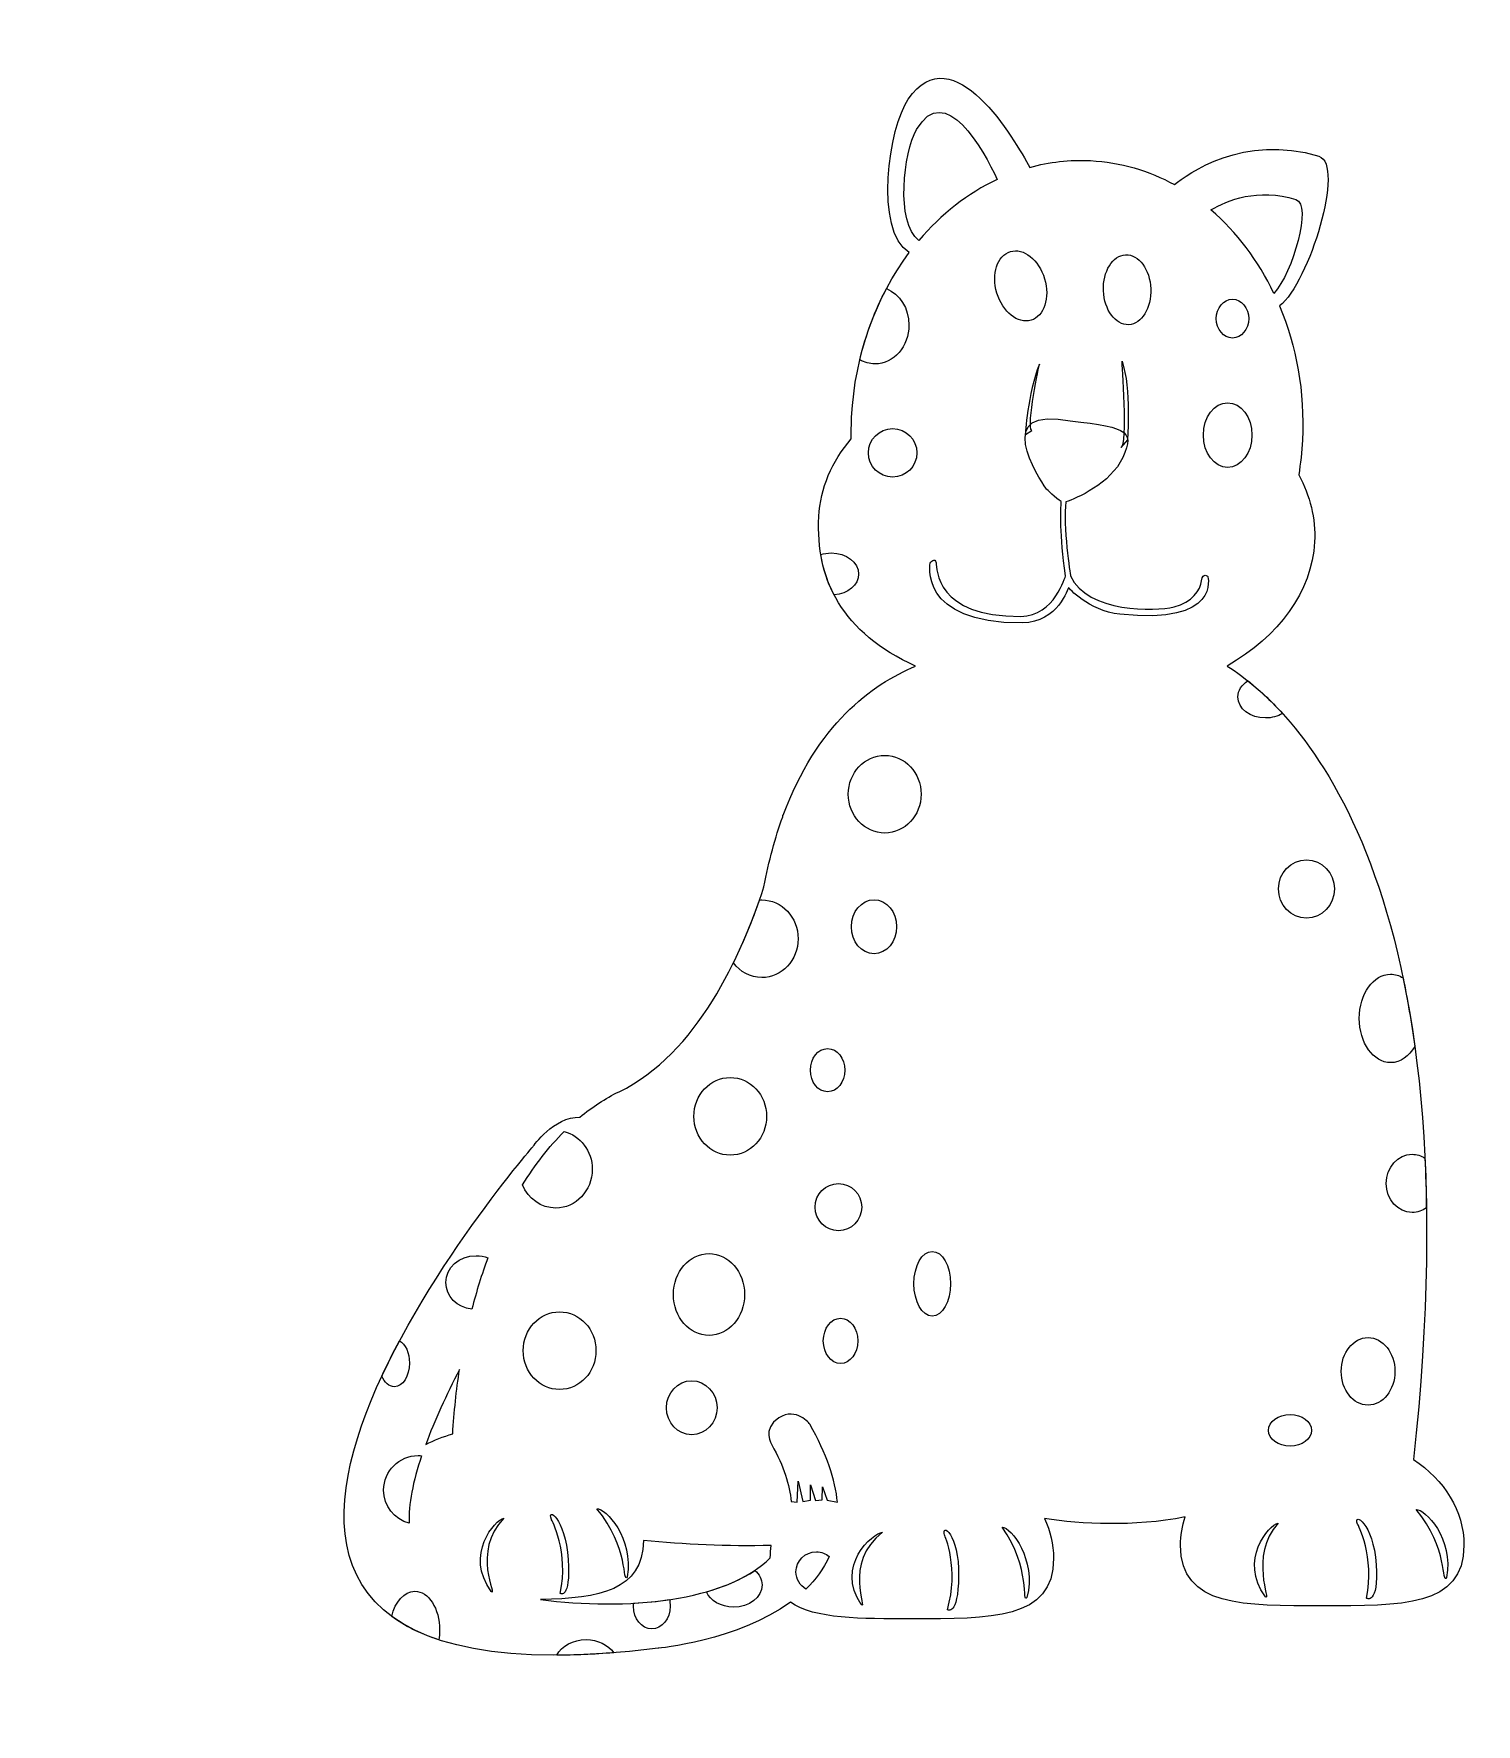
# Model space of a CAD drawing. Header units: centimetres. Extents: x -21.6 to 12.2, y -19.9 to 19.7.
import ezdxf

# ---------------------------------------------------------------- set-up
doc = ezdxf.new("R2010")
doc.units = ezdxf.units.CM
doc.header["$MEASUREMENT"] = 0
doc.layers.add('Layer 1', color=7, linetype='Continuous')

msp = doc.modelspace()

# ---------------------------------------------------------------- linework, layer by layer
at = {"layer": 'Layer 1', "color": 19}
for centre, major_axis, ratio in [((6.52778, 13.03796), (0, 0.45482), 0.83362649), ((6.41398, 10.30851), (0, 0.75817), 0.74996373), ((-1.4375, 9.89141), (0, 0.56872), 1), ((-1.623, 1.89266), (0, 0.91002), 0.93736401), ((8.26118, -0.32936), (0, 0.6825), 0.96278388), ((-1.87407, -1.21396), (0, 0.63195), 0.83986075), ((-2.96087, -4.57549), (0, 0.50547), 0.80034423), ((-5.2442, -5.65774), (0, 0.90977), 0.9376216), ((-2.70807, -7.78539), (0, 0.55272), 0.98612317), ((-5.74112, -9.83266), (0, 0.96045), 0.86844708), ((-0.5092, -9.57981), (0, 0.7583), 0.56682052), ((-9.2431, -11.14854), (0, 0.91002), 0.93736401), ((-2.6575, -10.91939), (0, 0.53087), 0.76180609), ((9.70465, -11.63446), (0, 0.7907), 0.79539648), ((-6.1455, -12.48654), (0, 0.63182), 0.93866924), ((7.8769, -13.01666), (0.50547, 0), 0.73149742)]:
    msp.add_ellipse(centre, major_axis=major_axis, ratio=ratio, dxfattribs=at)
at = {"layer": 'Layer 1', "color": 43}
for points, knots in [([(10.76996, -13.69847), (12.23893, -0.21028), (8.06393, 3.83811), (6.40394, 4.89645), (6.40394, 4.89645), (7.60594, 5.58423), (8.39242, 6.63886), (8.45168, 7.80687), (8.45168, 7.80687), (8.47959, 8.35482), (8.34532, 8.88491), (8.07901, 9.37479), (8.07901, 9.37479), (8.12214, 9.64162), (8.15124, 9.91441), (8.1654, 10.19222), (8.1654, 10.19222), (8.22281, 11.32318), (8.02491, 12.39686), (7.63147, 13.33587), (7.63147, 13.33587), (8.32997, 13.87813), (9.16645, 16.65441), (8.55473, 16.84253), (8.55473, 16.84253), (6.78731, 17.38665), (5.46929, 16.42608), (5.16793, 16.17803), (5.16793, 16.17803), (4.56905, 16.50625), (3.90587, 16.70415), (3.20234, 16.74001), (3.20234, 16.74001), (2.71154, 16.76488), (2.23238, 16.70919), (1.77412, 16.58298), (1.77412, 16.58298), (1.43387, 17.21679), (-0.02134, 19.71247), (-1.07121, 18.18358), (-1.07121, 18.18358), (-1.51902, 17.53165), (-1.88626, 15.11402), (-1.0474, 14.58459), (-1.0474, 14.58459), (-1.8225, 13.54769), (-2.32296, 12.2089), (-2.39797, 10.72829), (-2.39797, 10.72829), (-2.40657, 10.55816), (-2.40921, 10.38936), (-2.40657, 10.22188), (-2.40657, 10.22188), (-2.86033, 9.68835), (-3.13404, 9.06816), (-3.16817, 8.39705), (-3.16817, 8.39705), (-3.24318, 6.91327), (-2.62128, 5.67197), (-0.8991, 4.89278), (-0.8991, 4.89278), (-1.92317, 4.47011), (-3.2195, 3.52264), (-4.00121, 1.39763), (-4.00121, 1.39763), (-4.00319, 1.39789), (-4.00518, 1.39816), (-4.00716, 1.39842), (-4.00716, 1.39842), (-4.00716, 1.39842), (-4.00941, 1.38559), (-4.01404, 1.36217), (-4.01404, 1.36217), (-4.18999, 0.87732), (-4.33908, 0.33188), (-4.45259, -0.28195), (-4.45259, -0.28195), (-4.97885, -1.89022), (-6.0221, -4.19818), (-7.84733, -5.08017), (-7.84733, -5.08017), (-8.17105, -5.2368), (-8.4781, -5.43696), (-8.76649, -5.67588), (-8.76649, -5.67588), (-9.38429, -5.66464), (-9.86081, -6.35917), (-9.86081, -6.35917), (-9.86081, -6.35917), (-9.86081, -6.35917), (-21.56545, -19.90279), (-6.93624, -18.12479), (-6.93624, -18.12479), (-6.93624, -18.12479), (-5.08336, -17.95612), (-3.83281, -17.04145), (-3.83281, -17.04145), (-3.25231, -17.44719), (-2.19438, -17.43184), (-0.9855, -17.43184), (-0.9855, -17.43184), (0.84806, -17.43184), (2.33476, -17.46796), (2.33476, -16.01473), (2.33476, -16.01473), (2.33476, -15.68691), (2.25882, -15.37364), (2.12071, -15.08432), (2.12071, -15.08432), (2.99952, -15.21304), (4.19438, -15.28487), (5.41834, -15.0449), (5.41834, -15.0449), (5.34849, -15.25763), (5.31092, -15.4808), (5.31092, -15.71099), (5.31092, -15.71099), (5.31092, -17.16461), (6.79748, -17.1281), (8.63131, -17.1281), (8.63131, -17.1281), (10.46487, -17.1281), (11.95143, -17.16461), (11.95143, -15.71099), (11.95143, -15.71099), (11.95117, -14.90335), (11.49198, -14.1813), (10.76993, -13.69844), (10.76993, -13.69844), (10.76993, -13.69844), (10.76996, -13.69847), (10.76996, -13.69847)], [0, 0, 0, 0, 0.02941176, 0.02941176, 0.02941176, 0.02941176, 0.05882353, 0.05882353, 0.05882353, 0.05882353, 0.08823529, 0.08823529, 0.08823529, 0.08823529, 0.11764706, 0.11764706, 0.11764706, 0.11764706, 0.14705882, 0.14705882, 0.14705882, 0.14705882, 0.17647059, 0.17647059, 0.17647059, 0.17647059, 0.20588235, 0.20588235, 0.20588235, 0.20588235, 0.23529412, 0.23529412, 0.23529412, 0.23529412, 0.26470588, 0.26470588, 0.26470588, 0.26470588, 0.29411765, 0.29411765, 0.29411765, 0.29411765, 0.32352941, 0.32352941, 0.32352941, 0.32352941, 0.35294118, 0.35294118, 0.35294118, 0.35294118, 0.38235294, 0.38235294, 0.38235294, 0.38235294, 0.41176471, 0.41176471, 0.41176471, 0.41176471, 0.44117647, 0.44117647, 0.44117647, 0.44117647, 0.47058824, 0.47058824, 0.47058824, 0.47058824, 0.5, 0.5, 0.5, 0.5, 0.52941176, 0.52941176, 0.52941176, 0.52941176, 0.55882353, 0.55882353, 0.55882353, 0.55882353, 0.58823529, 0.58823529, 0.58823529, 0.58823529, 0.61764706, 0.61764706, 0.61764706, 0.61764706, 0.64705882, 0.64705882, 0.64705882, 0.64705882, 0.67647059, 0.67647059, 0.67647059, 0.67647059, 0.70588235, 0.70588235, 0.70588235, 0.70588235, 0.73529412, 0.73529412, 0.73529412, 0.73529412, 0.76470588, 0.76470588, 0.76470588, 0.76470588, 0.79411765, 0.79411765, 0.79411765, 0.79411765, 0.82352941, 0.82352941, 0.82352941, 0.82352941, 0.85294118, 0.85294118, 0.85294118, 0.85294118, 0.88235294, 0.88235294, 0.88235294, 0.88235294, 0.91176471, 0.91176471, 0.91176471, 0.91176471, 0.94117647, 0.94117647, 0.94117647, 0.94117647, 1, 1, 1, 1]), ([(-12.38003, -13.34776), (-12.17326, -12.78989), (-11.89796, -12.19219), (-11.58813, -11.5904), (-11.58813, -11.5904), (-11.66314, -12.07975), (-11.71685, -12.58378), (-11.74728, -13.098), (-11.74728, -13.098), (-11.97059, -13.16348), (-12.18252, -13.24762), (-12.38003, -13.34777), (-12.38003, -13.34777), (-12.38003, -13.34777), (-12.38003, -13.34776), (-12.38003, -13.34776)], [0, 0, 0, 0, 0.2, 0.2, 0.2, 0.2, 0.4, 0.4, 0.4, 0.4, 0.6, 0.6, 0.6, 0.6, 1, 1, 1, 1]), ([(-9.68683, -16.98009), (-8.30941, -16.95297), (-7.29725, -16.77345), (-7.27833, -15.60042), (-7.27833, -15.60042), (-6.32874, -15.68879), (-5.30441, -15.74052), (-4.28378, -15.71459), (-4.28378, -15.71459), (-4.29727, -15.80944), (-4.30508, -15.90535), (-4.30561, -16.00285), (-4.30561, -16.00285), (-5.31804, -17.03221), (-7.70895, -17.2493), (-9.68684, -16.98009), (-9.68684, -16.98009), (-9.68684, -16.98009), (-9.68683, -16.98009), (-9.68683, -16.98009)], [0, 0, 0, 0, 0.16666667, 0.16666667, 0.16666667, 0.16666667, 0.33333333, 0.33333333, 0.33333333, 0.33333333, 0.5, 0.5, 0.5, 0.5, 0.66666667, 0.66666667, 0.66666667, 0.66666667, 1, 1, 1, 1])]:
    msp.add_open_spline(points, degree=3, knots=knots, dxfattribs=at)
at = {"layer": 'Layer 1', "color": 19}
for points, knots in [([(-0.8217, 14.86886), (-0.30087, 15.486), (0.32355, 15.97694), (1.01451, 16.30171), (1.01451, 16.30171), (0.68828, 16.98725), (-0.21157, 18.62832), (-0.8762, 17.46733), (-0.8762, 17.46733), (-1.18021, 16.93644), (-1.37428, 15.29523), (-0.8217, 14.86886)], [0, 0, 0, 0, 0.25, 0.25, 0.25, 0.25, 0.5, 0.5, 0.5, 0.5, 1, 1, 1, 1]), ([(7.49957, 13.62982), (7.93904, 14.11123), (8.39743, 15.71394), (8.01524, 15.83142), (8.01524, 15.83142), (7.12029, 16.10659), (6.40221, 15.81131), (6.02346, 15.58443), (6.02346, 15.58443), (6.62764, 15.0673), (7.13154, 14.40002), (7.49957, 13.62982)], [0, 0, 0, 0, 0.25, 0.25, 0.25, 0.25, 0.5, 0.5, 0.5, 0.5, 1, 1, 1, 1]), ([(1.00591, 13.63643), (1.13939, 13.19286), (1.4979, 12.90724), (1.80614, 12.99918), (1.80614, 12.99918), (2.11451, 13.09205), (2.25606, 13.52755), (2.12258, 13.97152), (2.12258, 13.97152), (1.98883, 14.41681), (1.63059, 14.70164), (1.32274, 14.6093), (1.32274, 14.6093), (1.0145, 14.51643), (0.87229, 14.08146), (1.0059, 13.63643), (1.0059, 13.63643), (1.0059, 13.63643), (1.00591, 13.63643), (1.00591, 13.63643)], [0, 0, 0, 0, 0.16666667, 0.16666667, 0.16666667, 0.16666667, 0.33333333, 0.33333333, 0.33333333, 0.33333333, 0.5, 0.5, 0.5, 0.5, 0.66666667, 0.66666667, 0.66666667, 0.66666667, 1, 1, 1, 1]), ([(3.50304, 13.69186), (3.52209, 13.23982), (3.78614, 12.88263), (4.0928, 12.8956), (4.0928, 12.8956), (4.39853, 12.90923), (4.63176, 13.28599), (4.61324, 13.7383), (4.61324, 13.7383), (4.59366, 14.19074), (4.3304, 14.547), (4.02362, 14.5343), (4.02362, 14.5343), (3.71723, 14.52173), (3.48453, 14.14377), (3.50305, 13.69187), (3.50305, 13.69187), (3.50305, 13.69187), (3.50304, 13.69186), (3.50304, 13.69186)], [0, 0, 0, 0, 0.16666667, 0.16666667, 0.16666667, 0.16666667, 0.33333333, 0.33333333, 0.33333333, 0.33333333, 0.5, 0.5, 0.5, 0.5, 0.66666667, 0.66666667, 0.66666667, 0.66666667, 1, 1, 1, 1]), ([(-1.8504, 11.97644), (-1.41079, 11.97644), (-1.05427, 12.3839), (-1.05427, 12.88634), (-1.05427, 12.88634), (-1.05427, 13.28044), (-1.27401, 13.61513), (-1.58079, 13.74147), (-1.58079, 13.74147), (-1.85238, 13.23029), (-2.06471, 12.66978), (-2.2064, 12.0734), (-2.2064, 12.0734), (-2.09924, 12.01188), (-1.97846, 11.97643), (-1.8504, 11.97643), (-1.8504, 11.97643), (-1.8504, 11.97643), (-1.8504, 11.97644), (-1.8504, 11.97644)], [0, 0, 0, 0, 0.16666667, 0.16666667, 0.16666667, 0.16666667, 0.33333333, 0.33333333, 0.33333333, 0.33333333, 0.5, 0.5, 0.5, 0.5, 0.66666667, 0.66666667, 0.66666667, 0.66666667, 1, 1, 1, 1]), ([(1.67279, 10.31975), (1.67279, 10.31975), (1.72333, 11.28019), (2.0014, 11.97101), (2.0014, 11.97101), (2.0014, 11.97101), (1.68972, 10.53022), (1.82439, 10.41248), (1.82439, 10.41248), (1.82439, 10.41248), (1.67279, 10.31975), (1.67279, 10.31975)], [0, 0, 0, 0, 0.25, 0.25, 0.25, 0.25, 0.5, 0.5, 0.5, 0.5, 1, 1, 1, 1]), ([(4.06542, 10.19341), (4.06542, 10.19341), (4.15802, 11.40652), (3.93921, 12.03835), (3.93921, 12.03835), (3.93921, 12.03835), (4.08235, 10.05014), (3.91394, 10.0164), (3.91394, 10.0164), (3.91394, 10.0164), (4.06542, 10.19341), (4.06542, 10.19341)], [0, 0, 0, 0, 0.25, 0.25, 0.25, 0.25, 0.5, 0.5, 0.5, 0.5, 1, 1, 1, 1]), ([(5.80426, 6.89604), (5.78124, 6.68199), (5.58241, 6.38222), (5.15868, 6.27996), (5.15868, 6.27996), (4.71524, 6.17294), (3.13673, 6.1347), (2.72954, 7.01061), (2.72954, 7.01061), (2.72954, 7.01061), (2.54526, 8.20176), (2.62252, 8.74601), (2.62252, 8.74601), (2.85443, 8.81308), (3.67927, 9.17371), (3.95655, 9.78357), (3.95655, 9.78357), (4.26505, 10.46249), (4.01833, 10.49318), (2.44459, 10.67839), (2.44459, 10.67839), (0.87085, 10.8636), (2.16678, 9.04313), (2.16678, 9.04313), (2.16678, 9.04313), (2.16678, 9.04313), (2.39154, 8.81823), (2.5151, 8.75262), (2.5151, 8.75262), (2.49922, 8.55789), (2.47581, 7.99036), (2.61472, 7.01074), (2.61472, 7.01074), (2.61472, 7.01074), (2.36006, 6.06565), (1.56327, 6.0589), (1.56327, 6.0589), (-0.43552, 6.04223), (-0.39782, 7.17875), (-0.42084, 7.3162), (-0.42084, 7.3162), (-0.44359, 7.45392), (-0.55763, 7.31938), (-0.55763, 7.31938), (-0.55763, 7.31938), (-0.55763, 7.31938), (-0.85449, 5.88865), (1.60124, 5.90717), (1.60124, 5.90717), (2.44169, 5.91352), (2.68365, 6.73571), (2.68365, 6.73571), (2.68365, 6.73571), (2.68365, 6.73571), (3.14072, 6.19054), (3.88869, 6.10944), (3.88869, 6.10944), (6.2661, 5.85147), (5.94847, 6.99407), (5.94847, 6.99407), (5.94847, 6.99407), (5.94847, 6.99407), (5.82716, 7.11009), (5.80427, 6.89604), (5.80427, 6.89604), (5.80427, 6.89604), (5.80426, 6.89604), (5.80426, 6.89604)], [0, 0, 0, 0, 0.05555556, 0.05555556, 0.05555556, 0.05555556, 0.11111111, 0.11111111, 0.11111111, 0.11111111, 0.16666667, 0.16666667, 0.16666667, 0.16666667, 0.22222222, 0.22222222, 0.22222222, 0.22222222, 0.27777778, 0.27777778, 0.27777778, 0.27777778, 0.33333333, 0.33333333, 0.33333333, 0.33333333, 0.38888889, 0.38888889, 0.38888889, 0.38888889, 0.44444444, 0.44444444, 0.44444444, 0.44444444, 0.5, 0.5, 0.5, 0.5, 0.55555556, 0.55555556, 0.55555556, 0.55555556, 0.61111111, 0.61111111, 0.61111111, 0.61111111, 0.66666667, 0.66666667, 0.66666667, 0.66666667, 0.72222222, 0.72222222, 0.72222222, 0.72222222, 0.77777778, 0.77777778, 0.77777778, 0.77777778, 0.83333333, 0.83333333, 0.83333333, 0.83333333, 0.88888889, 0.88888889, 0.88888889, 0.88888889, 1, 1, 1, 1]), ([(1.67279, 10.31975), (1.67279, 10.31975), (1.67279, 10.31975), (1.67279, 10.31975), (1.67279, 10.31975), (1.67279, 10.31975), (1.67279, 10.31975), (1.67279, 10.31975)], [0, 0, 0, 0, 0.33333333, 0.33333333, 0.33333333, 0.33333333, 1, 1, 1, 1]), ([(4.06542, 10.19341), (4.06542, 10.19341), (4.06542, 10.19341), (4.06542, 10.19341), (4.06542, 10.19341), (4.06542, 10.19341), (4.06542, 10.19341), (4.06542, 10.19341)], [0, 0, 0, 0, 0.33333333, 0.33333333, 0.33333333, 0.33333333, 1, 1, 1, 1]), ([(-2.87831, 7.54506), (-2.9643, 7.54506), (-3.04645, 7.53183), (-3.12159, 7.50855), (-3.12159, 7.50855), (-3.06576, 7.17504), (-2.9635, 6.8586), (-2.81004, 6.56227), (-2.81004, 6.56227), (-2.48619, 6.58833), (-2.23391, 6.79788), (-2.23391, 7.05241), (-2.23391, 7.05241), (-2.23378, 7.3244), (-2.52231, 7.54506), (-2.8783, 7.54506), (-2.8783, 7.54506), (-2.8783, 7.54506), (-2.87831, 7.54506), (-2.87831, 7.54506)], [0, 0, 0, 0, 0.16666667, 0.16666667, 0.16666667, 0.16666667, 0.33333333, 0.33333333, 0.33333333, 0.33333333, 0.5, 0.5, 0.5, 0.5, 0.66666667, 0.66666667, 0.66666667, 0.66666667, 1, 1, 1, 1]), ([(6.8868, 4.54971), (6.74498, 4.45922), (6.6545, 4.32323), (6.6545, 4.17096), (6.6545, 4.17096), (6.6545, 3.89884), (6.94303, 3.67817), (7.29903, 3.67817), (7.29903, 3.67817), (7.44984, 3.67817), (7.58822, 3.71812), (7.69789, 3.78427), (7.69789, 3.78427), (7.41042, 4.10018), (7.13525, 4.35127), (6.88681, 4.54971), (6.88681, 4.54971), (6.88681, 4.54971), (6.8868, 4.54971), (6.8868, 4.54971)], [0, 0, 0, 0, 0.16666667, 0.16666667, 0.16666667, 0.16666667, 0.33333333, 0.33333333, 0.33333333, 0.33333333, 0.5, 0.5, 0.5, 0.5, 0.66666667, 0.66666667, 0.66666667, 0.66666667, 1, 1, 1, 1]), ([(-3.65116, -1.49469), (-3.65116, -0.99238), (-4.03309, -0.58492), (-4.50404, -0.58492), (-4.50404, -0.58492), (-4.5219, -0.58492), (-4.53897, -0.58664), (-4.5563, -0.58783), (-4.5563, -0.58783), (-4.71862, -1.05112), (-4.92169, -1.55753), (-5.17013, -2.06249), (-5.17013, -2.06249), (-5.01376, -2.27085), (-4.77378, -2.4046), (-4.50417, -2.4046), (-4.50417, -2.4046), (-4.03308, -2.40473), (-3.65115, -1.99741), (-3.65115, -1.4947), (-3.65115, -1.4947), (-3.65115, -1.4947), (-3.65116, -1.49469), (-3.65116, -1.49469)], [0, 0, 0, 0, 0.14285714, 0.14285714, 0.14285714, 0.14285714, 0.28571429, 0.28571429, 0.28571429, 0.28571429, 0.42857143, 0.42857143, 0.42857143, 0.42857143, 0.57142857, 0.57142857, 0.57142857, 0.57142857, 0.71428571, 0.71428571, 0.71428571, 0.71428571, 1, 1, 1, 1]), ([(10.23259, -4.39863), (10.46132, -4.39863), (10.66532, -4.25033), (10.79986, -4.01829), (10.79986, -4.01829), (10.72168, -3.44917), (10.62881, -2.91432), (10.5239, -2.41148), (10.5239, -2.41148), (10.43447, -2.35658), (10.33618, -2.32602), (10.23259, -2.32602), (10.23259, -2.32602), (9.82765, -2.32602), (9.49969, -2.78997), (9.49969, -3.36226), (9.49969, -3.36226), (9.49969, -3.93469), (9.82777, -4.39863), (10.23259, -4.39863)], [0, 0, 0, 0, 0.16666667, 0.16666667, 0.16666667, 0.16666667, 0.33333333, 0.33333333, 0.33333333, 0.33333333, 0.5, 0.5, 0.5, 0.5, 0.66666667, 0.66666667, 0.66666667, 0.66666667, 1, 1, 1, 1]), ([(-10.11096, -7.26618), (-9.9784, -7.58514), (-9.67956, -7.80778), (-9.33137, -7.80778), (-9.33137, -7.80778), (-8.86028, -7.80778), (-8.47835, -7.40045), (-8.47835, -6.89788), (-8.47835, -6.89788), (-8.47835, -6.46714), (-8.75934, -6.10704), (-9.1365, -6.01298), (-9.1365, -6.01298), (-9.49448, -6.37043), (-9.82018, -6.79165), (-10.11096, -7.26618)], [0, 0, 0, 0, 0.2, 0.2, 0.2, 0.2, 0.4, 0.4, 0.4, 0.4, 0.6, 0.6, 0.6, 0.6, 1, 1, 1, 1]), ([(10.73821, -7.91176), (10.86217, -7.91176), (10.97726, -7.86982), (11.07317, -7.79825), (11.07317, -7.79825), (11.06708, -7.39886), (11.05452, -7.01164), (11.03666, -6.63594), (11.03666, -6.63594), (10.94855, -6.57958), (10.84669, -6.54717), (10.73821, -6.54717), (10.73821, -6.54717), (10.40312, -6.54717), (10.13139, -6.85276), (10.13139, -7.22953), (10.13139, -7.22953), (10.13139, -7.6063), (10.40298, -7.91176), (10.73821, -7.91176)], [0, 0, 0, 0, 0.16666667, 0.16666667, 0.16666667, 0.16666667, 0.33333333, 0.33333333, 0.33333333, 0.33333333, 0.5, 0.5, 0.5, 0.5, 0.66666667, 0.66666667, 0.66666667, 0.66666667, 1, 1, 1, 1]), ([(-11.90933, -9.55483), (-11.90933, -9.87405), (-11.64395, -10.13731), (-11.2996, -10.17991), (-11.2996, -10.17991), (-11.19205, -9.76094), (-11.06703, -9.35772), (-10.92548, -8.97288), (-10.92548, -8.97288), (-11.01054, -8.94073), (-11.10381, -8.92301), (-11.20184, -8.92301), (-11.20184, -8.92301), (-11.59237, -8.92301), (-11.90934, -9.20585), (-11.90934, -9.55484), (-11.90934, -9.55484), (-11.90934, -9.55484), (-11.90933, -9.55483), (-11.90933, -9.55483)], [0, 0, 0, 0, 0.16666667, 0.16666667, 0.16666667, 0.16666667, 0.33333333, 0.33333333, 0.33333333, 0.33333333, 0.5, 0.5, 0.5, 0.5, 0.66666667, 0.66666667, 0.66666667, 0.66666667, 1, 1, 1, 1]), ([(-13.11358, -11.99415), (-12.91845, -11.99415), (-12.76036, -11.74571), (-12.76036, -11.43919), (-12.76036, -11.43919), (-12.76036, -11.19815), (-12.85839, -10.99376), (-12.99465, -10.91703), (-12.99465, -10.91703), (-13.1403, -11.18915), (-13.27934, -11.46525), (-13.40872, -11.74306), (-13.40872, -11.74306), (-13.34575, -11.89427), (-13.23714, -11.99415), (-13.11358, -11.99415)], [0, 0, 0, 0, 0.2, 0.2, 0.2, 0.2, 0.4, 0.4, 0.4, 0.4, 0.6, 0.6, 0.6, 0.6, 1, 1, 1, 1]), ([(-3.81917, -14.68668), (-3.8455, -14.29854), (-3.98731, -13.85629), (-4.26936, -13.35622), (-4.26936, -13.35622), (-4.26936, -13.35622), (-4.51542, -12.98779), (-4.10241, -12.72453), (-4.10241, -12.72453), (-3.68953, -12.46114), (-3.38023, -12.87111), (-3.38023, -12.87111), (-3.38023, -12.87111), (-2.98309, -13.56921), (-2.78293, -14.17577), (-2.73028, -14.70269), (-2.73028, -14.70269), (-2.73028, -14.70269), (-2.9692, -14.65163), (-2.9692, -14.65163), (-2.9692, -14.65163), (-2.9692, -14.65163), (-3.07861, -14.34008), (-3.07861, -14.34008), (-3.07861, -14.34008), (-3.07861, -14.34008), (-3.08721, -14.64342), (-3.08721, -14.64342), (-3.08721, -14.64342), (-3.08721, -14.64342), (-3.24715, -14.66009), (-3.24715, -14.66009), (-3.24715, -14.66009), (-3.24715, -14.66009), (-3.36529, -14.28941), (-3.36529, -14.28941), (-3.36529, -14.28941), (-3.36529, -14.28941), (-3.36529, -14.65162), (-3.36529, -14.65162), (-3.36529, -14.65162), (-3.36529, -14.65162), (-3.54203, -14.68535), (-3.54203, -14.68535), (-3.54203, -14.68535), (-3.54203, -14.68535), (-3.65157, -14.20513), (-3.65157, -14.20513), (-3.65157, -14.20513), (-3.65157, -14.20513), (-3.67684, -14.70215), (-3.67684, -14.70215), (-3.67684, -14.70215), (-3.67684, -14.70215), (-3.81919, -14.68667), (-3.81919, -14.68667), (-3.81919, -14.68667), (-3.81919, -14.68667), (-3.81917, -14.68668), (-3.81917, -14.68668)], [0, 0, 0, 0, 0.0625, 0.0625, 0.0625, 0.0625, 0.125, 0.125, 0.125, 0.125, 0.1875, 0.1875, 0.1875, 0.1875, 0.25, 0.25, 0.25, 0.25, 0.3125, 0.3125, 0.3125, 0.3125, 0.375, 0.375, 0.375, 0.375, 0.4375, 0.4375, 0.4375, 0.4375, 0.5, 0.5, 0.5, 0.5, 0.5625, 0.5625, 0.5625, 0.5625, 0.625, 0.625, 0.625, 0.625, 0.6875, 0.6875, 0.6875, 0.6875, 0.75, 0.75, 0.75, 0.75, 0.8125, 0.8125, 0.8125, 0.8125, 0.875, 0.875, 0.875, 0.875, 1, 1, 1, 1]), ([(-12.7687, -15.19429), (-12.79106, -14.75495), (-12.67821, -14.21163), (-12.47567, -13.61274), (-12.47567, -13.61274), (-12.50292, -13.61009), (-12.53057, -13.60864), (-12.55875, -13.60864), (-12.55875, -13.60864), (-13.00444, -13.60864), (-13.36599, -13.96993), (-13.36599, -14.41575), (-13.36599, -14.41575), (-13.36586, -14.78881), (-13.11239, -15.10181), (-12.76869, -15.19429), (-12.76869, -15.19429), (-12.76869, -15.19429), (-12.7687, -15.19429), (-12.7687, -15.19429)], [0, 0, 0, 0, 0.16666667, 0.16666667, 0.16666667, 0.16666667, 0.33333333, 0.33333333, 0.33333333, 0.33333333, 0.5, 0.5, 0.5, 0.5, 0.66666667, 0.66666667, 0.66666667, 0.66666667, 1, 1, 1, 1]), ([(-9.43336, -15.10287), (-9.43336, -15.10287), (-9.01915, -15.87294), (-9.22937, -16.83854), (-9.22937, -16.83854), (-9.22937, -16.83854), (-8.98066, -17.00218), (-9.04376, -16.04545), (-9.04376, -16.04545), (-9.10938, -15.05207), (-9.5511, -14.80535), (-9.43336, -15.10287)], [0, 0, 0, 0, 0.25, 0.25, 0.25, 0.25, 0.5, 0.5, 0.5, 0.5, 1, 1, 1, 1]), ([(-8.37132, -14.85284), (-7.61197, -15.7638), (-7.77072, -16.62872), (-7.6584, -16.44762), (-7.6584, -16.44762), (-7.50613, -15.53917), (-8.16508, -14.83816), (-8.37132, -14.85284)], [0, 0, 0, 0, 0.33333333, 0.33333333, 0.33333333, 0.33333333, 1, 1, 1, 1]), ([(-3.81917, -14.68668), (-3.81917, -14.68668), (-3.81917, -14.68668), (-3.81917, -14.68668), (-3.81917, -14.68668), (-3.81917, -14.68668), (-3.81917, -14.68668), (-3.81917, -14.68668)], [0, 0, 0, 0, 0.33333333, 0.33333333, 0.33333333, 0.33333333, 1, 1, 1, 1]), ([(9.46014, -15.21519), (9.46014, -15.21519), (9.87435, -15.98526), (9.6644, -16.95072), (9.6644, -16.95072), (9.6644, -16.95072), (9.95756, -17.12204), (9.89459, -16.16544), (9.89459, -16.16544), (9.82884, -15.17193), (9.34267, -14.9178), (9.46014, -15.21519)], [0, 0, 0, 0, 0.25, 0.25, 0.25, 0.25, 0.5, 0.5, 0.5, 0.5, 1, 1, 1, 1]), ([(10.83041, -14.86991), (11.58976, -15.78074), (11.43101, -16.64566), (11.54346, -16.46469), (11.54346, -16.46469), (11.71504, -15.55452), (11.03665, -14.85496), (10.83041, -14.86991)], [0, 0, 0, 0, 0.33333333, 0.33333333, 0.33333333, 0.33333333, 1, 1, 1, 1]), ([(-10.84452, -16.79317), (-10.69119, -16.94068), (-11.32117, -15.85866), (-10.54753, -15.07073), (-10.54753, -15.07073), (-10.75086, -15.10777), (-11.47714, -15.9342), (-10.84452, -16.79317)], [0, 0, 0, 0, 0.33333333, 0.33333333, 0.33333333, 0.33333333, 1, 1, 1, 1]), ([(-2.17214, -17.09916), (-2.01498, -17.25778), (-2.6136, -16.13158), (-1.6734, -15.40305), (-1.6734, -15.40305), (-1.90412, -15.42475), (-2.79537, -16.19508), (-2.17214, -17.09916)], [0, 0, 0, 0, 0.33333333, 0.33333333, 0.33333333, 0.33333333, 1, 1, 1, 1]), ([(-0.21898, -15.47276), (-0.21898, -15.47276), (0.13146, -16.27365), (-0.15561, -17.21914), (-0.15561, -17.21914), (-0.15561, -17.21914), (0.09416, -17.39046), (0.10871, -16.43187), (0.10871, -16.43187), (0.12366, -15.43638), (-0.31211, -15.16676), (-0.21898, -15.47276)], [0, 0, 0, 0, 0.25, 0.25, 0.25, 0.25, 0.5, 0.5, 0.5, 0.5, 1, 1, 1, 1]), ([(1.1292, -15.28544), (1.81249, -16.25474), (1.58428, -17.10405), (1.71075, -16.9326), (1.71075, -16.9326), (1.93578, -16.03937), (1.3357, -15.28755), (1.1292, -15.28544)], [0, 0, 0, 0, 0.33333333, 0.33333333, 0.33333333, 0.33333333, 1, 1, 1, 1]), ([(7.2973, -16.91487), (7.45049, -17.06238), (6.90175, -15.97018), (7.59403, -15.19243), (7.59403, -15.19243), (7.39083, -15.22947), (6.66455, -16.0559), (7.2973, -16.91487)], [0, 0, 0, 0, 0.33333333, 0.33333333, 0.33333333, 0.33333333, 1, 1, 1, 1]), ([(-3.22346, -15.86461), (-3.48818, -15.86461), (-3.70289, -16.07469), (-3.70289, -16.33372), (-3.70289, -16.33372), (-3.70289, -16.50451), (-3.6091, -16.65373), (-3.46953, -16.73575), (-3.46953, -16.73575), (-3.24397, -16.51575), (-3.05466, -16.26188), (-2.92211, -15.96938), (-2.92211, -15.96938), (-3.00466, -15.9039), (-3.1093, -15.8646), (-3.22347, -15.8646), (-3.22347, -15.8646), (-3.22347, -15.8646), (-3.22346, -15.86461), (-3.22346, -15.86461)], [0, 0, 0, 0, 0.16666667, 0.16666667, 0.16666667, 0.16666667, 0.33333333, 0.33333333, 0.33333333, 0.33333333, 0.5, 0.5, 0.5, 0.5, 0.66666667, 0.66666667, 0.66666667, 0.66666667, 1, 1, 1, 1]), ([(-5.16629, -17.15961), (-4.79759, -17.15961), (-4.49835, -16.92691), (-4.49835, -16.63957), (-4.49835, -16.63957), (-4.49835, -16.5086), (-4.56119, -16.38914), (-4.66371, -16.29786), (-4.66371, -16.29786), (-4.97936, -16.51098), (-5.36763, -16.67674), (-5.80142, -16.80004), (-5.80142, -16.80004), (-5.71464, -17.0088), (-5.46315, -17.15961), (-5.16629, -17.15961)], [0, 0, 0, 0, 0.2, 0.2, 0.2, 0.2, 0.4, 0.4, 0.4, 0.4, 0.6, 0.6, 0.6, 0.6, 1, 1, 1, 1]), ([(-12.63429, -16.78708), (-12.88353, -16.78708), (-13.09533, -17.03327), (-13.17735, -17.37856), (-13.17735, -17.37856), (-12.87956, -17.59671), (-12.51417, -17.78112), (-12.07351, -17.92572), (-12.07351, -17.92572), (-12.06107, -17.85203), (-12.0542, -17.77504), (-12.0542, -17.69527), (-12.0542, -17.69527), (-12.0542, -17.19362), (-12.31389, -16.78709), (-12.6343, -16.78709), (-12.6343, -16.78709), (-12.6343, -16.78709), (-12.63429, -16.78708), (-12.63429, -16.78708)], [0, 0, 0, 0, 0.16666667, 0.16666667, 0.16666667, 0.16666667, 0.33333333, 0.33333333, 0.33333333, 0.33333333, 0.5, 0.5, 0.5, 0.5, 0.66666667, 0.66666667, 0.66666667, 0.66666667, 1, 1, 1, 1]), ([(-6.65219, -17.13726), (-6.65219, -17.08395), (-6.65854, -17.03262), (-6.67058, -16.98393), (-6.67058, -16.98393), (-6.94217, -17.02441), (-7.22263, -17.05259), (-7.50746, -17.06873), (-7.50746, -17.06873), (-7.50997, -17.09122), (-7.51156, -17.11397), (-7.51156, -17.13726), (-7.51156, -17.13726), (-7.51156, -17.43042), (-7.31908, -17.66815), (-7.08188, -17.66815), (-7.08188, -17.66815), (-6.84468, -17.66815), (-6.6522, -17.43042), (-6.6522, -17.13726), (-6.6522, -17.13726), (-6.6522, -17.13726), (-6.65219, -17.13726), (-6.65219, -17.13726)], [0, 0, 0, 0, 0.14285714, 0.14285714, 0.14285714, 0.14285714, 0.28571429, 0.28571429, 0.28571429, 0.28571429, 0.42857143, 0.42857143, 0.42857143, 0.42857143, 0.57142857, 0.57142857, 0.57142857, 0.57142857, 0.71428571, 0.71428571, 0.71428571, 0.71428571, 1, 1, 1, 1]), ([(-8.6236, -17.92082), (-8.92761, -17.92082), (-9.18915, -18.07018), (-9.31006, -18.28555), (-9.31006, -18.28555), (-8.89559, -18.28449), (-8.45069, -18.26597), (-7.97338, -18.22893), (-7.97338, -18.22893), (-8.10594, -18.04452), (-8.34697, -17.92082), (-8.62359, -17.92082), (-8.62359, -17.92082), (-8.62359, -17.92082), (-8.6236, -17.92082), (-8.6236, -17.92082)], [0, 0, 0, 0, 0.2, 0.2, 0.2, 0.2, 0.4, 0.4, 0.4, 0.4, 0.6, 0.6, 0.6, 0.6, 1, 1, 1, 1])]:
    msp.add_open_spline(points, degree=3, knots=knots, dxfattribs=at)

doc.saveas('drawing.dxf')
